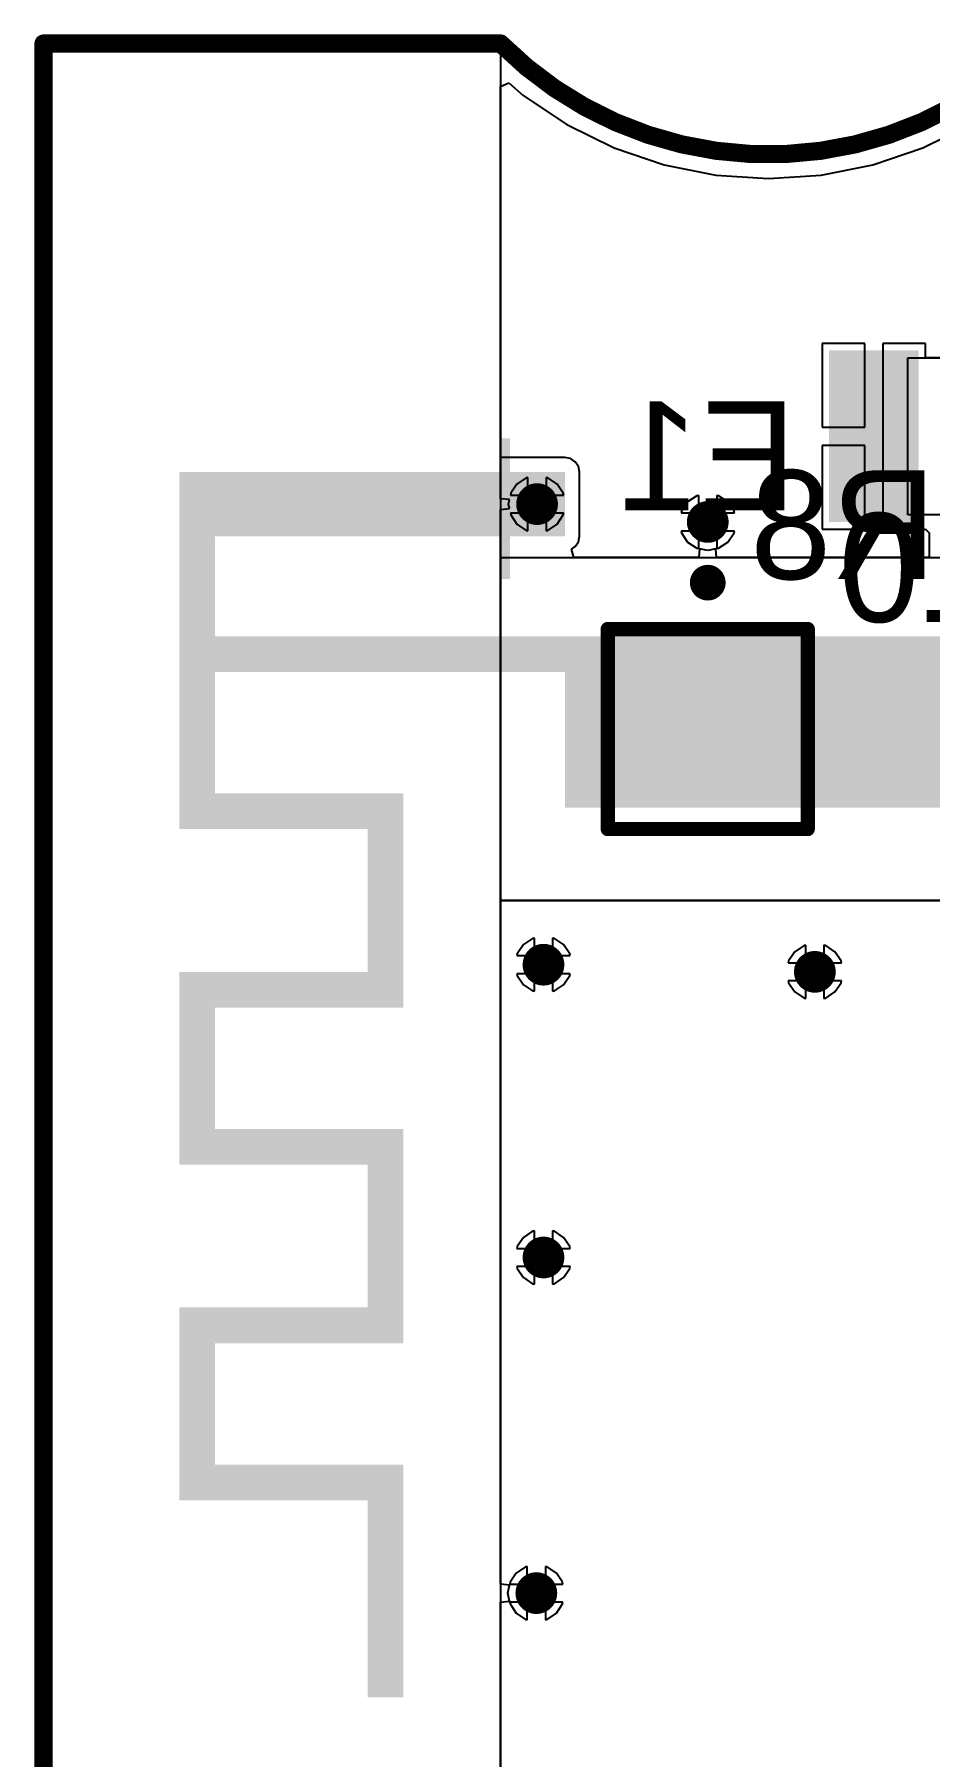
# Model space of a CAD drawing. Extents: x 2.14 to 5.34, y 1.83 to 4.04.
# Drawn here: x 2.145 to 2.638, y 2.823 to 3.773 of the extents above; entities that cross this region are included whole.
import ezdxf

# ---------------------------------------------------------------- set-up
doc = ezdxf.new("R2010")
doc.units = 0
for name, color, linetype in [('BOTTOMLAYER', 5, 'CONTINUOUS'), ('BOTTOMOVERLAY', 54, 'CONTINUOUS'), ('BOTTOMPASTE', 16, 'CONTINUOUS'), ('BOTTOMSOLDER', 6, 'CONTINUOUS'), ('KEEPOUTLAYER', 6, 'CONTINUOUS'), ('MULTILAYER', 9, 'CONTINUOUS'), ('TOPLAYER', 1, 'CONTINUOUS'), ('TOPSOLDER', 216, 'CONTINUOUS'), ('VIAHOLELAYER', 16, 'CONTINUOUS')]:
    doc.layers.add(name, color=color, linetype=linetype)

msp = doc.modelspace()

# ---------------------------------------------------------------- linework, layer by layer
at = {"layer": 'BOTTOMLAYER'}
for p, q in [((2.401575, 3.744036), (2.406057, 3.746067)), ((2.401575, 3.539524), (2.401575, 3.744036)), ((2.406057, 3.746067), (2.413982, 3.739118)), ((2.413982, 3.739118), (2.438142, 3.722975)), ((2.438142, 3.722975), (2.464203, 3.710123)), ((2.634222, 3.710123), (2.660283, 3.722975)), ((2.464203, 3.710123), (2.491718, 3.700783)), ((2.606707, 3.700783), (2.634222, 3.710123)), ((2.491718, 3.700783), (2.520217, 3.695114)), ((2.520217, 3.695114), (2.549213, 3.693213)), ((2.549213, 3.693213), (2.578208, 3.695114)), ((2.578208, 3.695114), (2.606707, 3.700783)), ((2.602283, 3.602362), (2.57874, 3.602362)), ((2.57874, 3.602362), (2.57874, 3.55618)), ((2.602283, 3.55618), (2.602283, 3.602362)), ((2.635826, 3.602362), (2.612283, 3.602362)), ((2.612283, 3.602362), (2.612283, 3.55117)), ((2.635826, 3.594488), (2.635826, 3.602362)), ((2.625984, 3.507874), (2.625984, 3.594488)), ((2.625984, 3.594488), (2.708661, 3.594488)), ((2.694882, 3.594488), (2.635826, 3.594488)), ((2.57874, 3.55618), (2.602283, 3.55618)), ((2.612283, 3.55117), (2.612283, 3.499999)), ((2.602283, 3.54618), (2.57874, 3.54618)), ((2.57874, 3.54618), (2.57874, 3.499999)), ((2.602283, 3.499999), (2.602283, 3.54618)), ((2.437008, 3.539524), (2.401575, 3.539524)), ((2.44008, 3.538913), (2.437008, 3.539524)), ((2.442685, 3.537173), (2.44008, 3.538913)), ((2.444425, 3.534568), (2.442685, 3.537173)), ((2.445036, 3.531496), (2.444425, 3.534568)), ((2.445036, 3.496063), (2.445036, 3.531496)), ((2.504664, 3.515021), (2.501266, 3.509936)), ((2.509749, 3.518419), (2.504664, 3.515021)), ((2.510748, 3.518617), (2.509749, 3.518419)), ((2.510748, 3.508937), (2.510748, 3.518617)), ((2.521747, 3.518419), (2.520748, 3.518617)), ((2.520748, 3.518617), (2.520748, 3.508937)), ((2.526832, 3.515021), (2.521747, 3.518419)), ((2.53023, 3.509936), (2.526832, 3.515021)), ((2.501266, 3.509936), (2.501067, 3.508937)), ((2.501067, 3.508937), (2.510748, 3.508937)), ((2.520748, 3.508937), (2.530429, 3.508937)), ((2.530429, 3.508937), (2.53023, 3.509936)), ((2.704724, 3.507874), (2.625984, 3.507874)), ((2.444425, 3.492991), (2.445036, 3.496063)), ((2.510748, 3.498937), (2.501067, 3.498937)), ((2.501067, 3.498937), (2.501266, 3.497938)), ((2.501266, 3.497938), (2.504664, 3.492853)), ((2.510748, 3.489256), (2.510748, 3.498937)), ((2.530429, 3.498937), (2.520748, 3.498937)), ((2.520748, 3.498937), (2.520748, 3.489256)), ((2.526832, 3.492853), (2.53023, 3.497938)), ((2.53023, 3.497938), (2.530429, 3.498937)), ((2.57874, 3.499999), (2.602283, 3.499999)), ((2.612283, 3.499999), (2.635826, 3.499999)), ((2.635826, 3.499999), (2.635826, 3.499999)), ((2.635826, 3.499999), (2.635826, 3.499999)), ((2.635826, 3.499999), (2.637796, 3.498029)), ((2.637796, 3.498029), (2.637796, 3.484252)), ((2.440553, 3.488961), (2.442685, 3.490386)), ((2.441981, 3.484252), (2.440553, 3.488961)), ((2.442685, 3.490386), (2.444425, 3.492991)), ((2.504664, 3.492853), (2.509749, 3.489455)), ((2.509749, 3.489455), (2.510748, 3.489256)), ((2.511285, 3.489148), (2.510803, 3.484252)), ((2.515748, 3.48826), (2.511285, 3.489148)), ((2.520211, 3.489148), (2.515748, 3.48826)), ((2.520255, 3.488706), (2.520211, 3.489148)), ((2.520663, 3.484557), (2.520255, 3.488706)), ((2.520255, 3.488706), (2.520255, 3.488706)), ((2.520693, 3.484252), (2.520663, 3.484557)), ((2.520663, 3.484557), (2.520663, 3.484557)), ((2.520748, 3.489256), (2.521747, 3.489455)), ((2.521747, 3.489455), (2.526832, 3.492853)), ((2.401575, 3.295275), (2.401575, 3.484252)), ((2.401575, 3.484252), (2.732283, 3.484252)), ((2.510803, 3.484252), (2.441981, 3.484252)), ((2.637796, 3.484252), (2.520693, 3.484252)), ((2.732283, 3.295275), (2.401575, 3.295275)), ((2.401575, 2.91833), (2.401575, 3.295275)), ((2.401575, 3.295275), (2.732283, 3.295275)), ((2.414113, 3.270926), (2.410715, 3.265841)), ((2.419198, 3.274324), (2.414113, 3.270926)), ((2.420197, 3.274523), (2.419198, 3.274324)), ((2.420197, 3.264842), (2.420197, 3.274523)), ((2.431195, 3.274324), (2.430197, 3.274523)), ((2.430197, 3.274523), (2.430197, 3.264842)), ((2.436281, 3.270926), (2.431195, 3.274324)), ((2.439679, 3.265841), (2.436281, 3.270926)), ((2.563719, 3.266989), (2.560321, 3.261904)), ((2.568805, 3.270387), (2.563719, 3.266989)), ((2.569803, 3.270586), (2.568805, 3.270387)), ((2.569803, 3.260905), (2.569803, 3.270586)), ((2.580802, 3.270387), (2.579803, 3.270586)), ((2.579803, 3.270586), (2.579803, 3.260905)), ((2.585887, 3.266989), (2.580802, 3.270387)), ((2.589285, 3.261904), (2.585887, 3.266989)), ((2.410715, 3.265841), (2.410516, 3.264842)), ((2.410516, 3.264842), (2.420197, 3.264842)), ((2.430197, 3.264842), (2.439878, 3.264842)), ((2.439878, 3.264842), (2.439679, 3.265841)), ((2.560321, 3.261904), (2.560123, 3.260905)), ((2.560123, 3.260905), (2.569803, 3.260905)), ((2.579803, 3.260905), (2.589484, 3.260905)), ((2.589484, 3.260905), (2.589285, 3.261904)), ((2.420197, 3.254842), (2.410516, 3.254842)), ((2.410516, 3.254842), (2.410715, 3.253844)), ((2.410715, 3.253844), (2.414113, 3.248758)), ((2.414113, 3.248758), (2.419198, 3.24536)), ((2.420197, 3.245162), (2.420197, 3.254842)), ((2.439878, 3.254842), (2.430197, 3.254842)), ((2.430197, 3.254842), (2.430197, 3.245162)), ((2.431195, 3.24536), (2.436281, 3.248758)), ((2.436281, 3.248758), (2.439679, 3.253844)), ((2.439679, 3.253844), (2.439878, 3.254842)), ((2.569803, 3.250905), (2.560123, 3.250905)), ((2.560123, 3.250905), (2.560321, 3.249907)), ((2.560321, 3.249907), (2.563719, 3.244821)), ((2.569803, 3.241225), (2.569803, 3.250905)), ((2.589484, 3.250905), (2.579803, 3.250905)), ((2.579803, 3.250905), (2.579803, 3.241225)), ((2.585887, 3.244821), (2.589285, 3.249907)), ((2.589285, 3.249907), (2.589484, 3.250905)), ((2.419198, 3.24536), (2.420197, 3.245162)), ((2.430197, 3.245162), (2.431195, 3.24536)), ((2.563719, 3.244821), (2.568805, 3.241423)), ((2.568805, 3.241423), (2.569803, 3.241225)), ((2.579803, 3.241225), (2.580802, 3.241423)), ((2.580802, 3.241423), (2.585887, 3.244821)), ((2.414113, 3.109509), (2.410715, 3.104424)), ((2.419198, 3.112907), (2.414113, 3.109509)), ((2.420197, 3.113106), (2.419198, 3.112907)), ((2.420197, 3.103425), (2.420197, 3.113106)), ((2.431195, 3.112907), (2.430197, 3.113106)), ((2.430197, 3.113106), (2.430197, 3.103425)), ((2.436281, 3.109509), (2.431195, 3.112907)), ((2.439679, 3.104424), (2.436281, 3.109509)), ((2.410715, 3.104424), (2.410516, 3.103425)), ((2.410516, 3.103425), (2.420197, 3.103425)), ((2.430197, 3.103425), (2.439878, 3.103425)), ((2.439878, 3.103425), (2.439679, 3.104424)), ((2.420197, 3.093425), (2.410516, 3.093425)), ((2.410516, 3.093425), (2.410715, 3.092427)), ((2.410715, 3.092427), (2.414113, 3.087341)), ((2.414113, 3.087341), (2.419198, 3.083943)), ((2.420197, 3.083744), (2.420197, 3.093425)), ((2.439878, 3.093425), (2.430197, 3.093425)), ((2.430197, 3.093425), (2.430197, 3.083744)), ((2.431195, 3.083943), (2.436281, 3.087341)), ((2.436281, 3.087341), (2.439679, 3.092427)), ((2.439679, 3.092427), (2.439878, 3.093425)), ((2.419198, 3.083943), (2.420197, 3.083744)), ((2.430197, 3.083744), (2.431195, 3.083943)), ((2.410176, 2.92447), (2.406778, 2.919384)), ((2.415261, 2.927868), (2.410176, 2.92447)), ((2.41626, 2.928066), (2.415261, 2.927868)), ((2.41626, 2.918386), (2.41626, 2.928066)), ((2.427259, 2.927868), (2.42626, 2.928066)), ((2.42626, 2.928066), (2.42626, 2.918386)), ((2.432344, 2.92447), (2.427259, 2.927868)), ((2.435742, 2.919384), (2.432344, 2.92447)), ((2.40647, 2.917848), (2.401575, 2.91833)), ((2.405583, 2.913386), (2.40647, 2.917848)), ((2.406778, 2.919384), (2.406579, 2.918386)), ((2.406579, 2.918386), (2.41626, 2.918386)), ((2.42626, 2.918386), (2.435941, 2.918386)), ((2.435941, 2.918386), (2.435742, 2.919384)), ((2.401575, 2.908441), (2.40647, 2.908923)), ((2.401575, 2.645669), (2.401575, 2.908441)), ((2.40647, 2.908923), (2.405583, 2.913386)), ((2.41626, 2.908386), (2.406579, 2.908386)), ((2.406579, 2.908386), (2.406778, 2.907387)), ((2.406778, 2.907387), (2.410176, 2.902302)), ((2.41626, 2.898705), (2.41626, 2.908386)), ((2.435941, 2.908386), (2.42626, 2.908386)), ((2.42626, 2.908386), (2.42626, 2.898705)), ((2.432344, 2.902302), (2.435742, 2.907387)), ((2.435742, 2.907387), (2.435941, 2.908386)), ((2.410176, 2.902302), (2.415261, 2.898904)), ((2.415261, 2.898904), (2.41626, 2.898705)), ((2.42626, 2.898705), (2.427259, 2.898904)), ((2.427259, 2.898904), (2.432344, 2.902302))]:
    msp.add_line(p, q, dxfattribs=at)
at = {"layer": 'BOTTOMLAYER', "const_width": 0.0075}
for points in [[(2.417904, 3.513779, 1), (2.425404, 3.513779, 1)], [(2.511998, 3.503937, 1), (2.519498, 3.503937, 1)], [(2.421447, 3.259842, 1), (2.428947, 3.259842, 1)], [(2.571053, 3.255905, 1), (2.578553, 3.255905, 1)], [(2.421447, 3.098425, 1), (2.428947, 3.098425, 1)], [(2.41751, 2.913386, 1), (2.42501, 2.913386, 1)]]:
    msp.add_lwpolyline(points, format="xyb", close=True, dxfattribs=at)
at = {"layer": 'BOTTOMLAYER'}
for points in [[(2.627952, 3.594488), (2.586614, 3.594488), (2.627952, 3.507873), (2.586614, 3.507873)], [(2.22441, 3.531496), (2.22441, 3.334646), (2.244095, 3.531496), (2.244095, 3.334646)], [(2.241339, 3.531496), (2.241339, 3.496063), (2.437008, 3.531496), (2.437008, 3.496063)], [(2.235827, 3.440945), (2.235827, 3.42126), (2.437008, 3.440945), (2.437008, 3.42126)], [(2.437008, 3.346457), (2.69685, 3.346457), (2.437008, 3.440945), (2.69685, 3.440945)], [(2.545276, 3.419292), (2.486221, 3.419292), (2.545276, 3.360237), (2.486221, 3.360237)], [(2.236615, 3.354331), (2.236615, 3.334646), (2.348032, 3.354331), (2.348032, 3.334646)], [(2.328347, 3.345276), (2.328347, 3.24685), (2.348032, 3.345276), (2.348032, 3.24685)], [(2.22441, 3.255905), (2.22441, 3.149606), (2.244095, 3.255905), (2.244095, 3.149606)], [(2.231103, 3.255906), (2.231103, 3.236221), (2.348032, 3.255906), (2.348032, 3.236221)], [(2.235433, 3.169291), (2.235433, 3.149606), (2.348031, 3.169291), (2.348031, 3.149606)], [(2.328347, 3.157481), (2.328347, 3.062993), (2.348032, 3.157481), (2.348032, 3.062993)], [(2.22441, 3.070866), (2.22441, 2.964567), (2.244095, 3.070866), (2.244095, 2.964567)], [(2.238189, 3.070866), (2.238189, 3.051181), (2.348031, 3.070866), (2.348031, 3.051181)], [(2.23504, 2.984252), (2.23504, 2.964567), (2.348031, 2.984252), (2.348031, 2.964567)], [(2.328347, 2.973228), (2.328347, 2.855905), (2.348032, 2.973228), (2.348032, 2.855905)]]:
    msp.add_solid(points, dxfattribs=at)
at = {"layer": 'BOTTOMOVERLAY'}
for points, const_width in [([(2.520669, 3.470472, 1), (2.510827, 3.470472, 1)], 0.009843), ([(2.508366, 3.470472, 1), (2.513287, 3.470472, 1)], 0.004921), ([(2.518209, 3.470472, 1), (2.52313, 3.470472, 1)], 0.004921), ([(2.458662, 3.444882, 1), (2.462599, 3.444882, 1)], 0.003937), ([(2.458662, 3.444882, 1), (2.462599, 3.444882, 1)], 0.003937), ([(2.568898, 3.444882, 1), (2.572835, 3.444882, 1)], 0.003937), ([(2.568898, 3.444882, 1), (2.572835, 3.444882, 1)], 0.003937), ([(2.458662, 3.334646, 1), (2.462599, 3.334646, 1)], 0.003937), ([(2.458662, 3.334646, 1), (2.462599, 3.334646, 1)], 0.003937), ([(2.568898, 3.334646, 1), (2.572835, 3.334646, 1)], 0.003937), ([(2.568898, 3.334646, 1), (2.572835, 3.334646, 1)], 0.003937), ([(3.389764, 2.374013, 1), (2.389764, 2.374013, 1)], 0.008)]:
    msp.add_lwpolyline(points, format="xyb", close=True, dxfattribs=dict(at, const_width=const_width))
at = {"layer": 'BOTTOMOVERLAY', "const_width": 0.007874}
for points in [[(2.460631, 3.444882), (2.570867, 3.444882)], [(2.460631, 3.334646), (2.460631, 3.444882)], [(2.570867, 3.334646), (2.570867, 3.444882)], [(2.460631, 3.334646), (2.570867, 3.334646)]]:
    msp.add_lwpolyline(points, dxfattribs=at)
at = {"layer": 'BOTTOMPASTE'}
msp.add_solid([(2.627952, 3.594488), (2.586614, 3.594488), (2.627952, 3.507873), (2.586614, 3.507873)], dxfattribs=at)
at = {"layer": 'BOTTOMSOLDER', "const_width": 0.0115}
for points in [[(2.415904, 3.513779, 1), (2.427404, 3.513779, 1)], [(2.509998, 3.503937, 1), (2.521498, 3.503937, 1)], [(2.419447, 3.259842, 1), (2.430947, 3.259842, 1)], [(2.569053, 3.255905, 1), (2.580553, 3.255905, 1)], [(2.419447, 3.098425, 1), (2.430947, 3.098425, 1)], [(2.41551, 2.913386, 1), (2.42701, 2.913386, 1)]]:
    msp.add_lwpolyline(points, format="xyb", close=True, dxfattribs=at)
at = {"layer": 'BOTTOMSOLDER'}
msp.add_solid([(2.631952, 3.598488), (2.582614, 3.598488), (2.631952, 3.503873), (2.582614, 3.503873)], dxfattribs=at)
at = {"layer": 'KEEPOUTLAYER', "const_width": 0.01}
for points in [[(2.149606, 3.767716), (2.401574, 3.767716)], [(2.149606, 2.366142), (2.149606, 3.767716)]]:
    msp.add_lwpolyline(points, dxfattribs=at)
at = {"layer": 'KEEPOUTLAYER', "const_width": 0.005}
for points in [[(2.147106, 3.767716, 1), (2.152106, 3.767716, 1)], [(2.147106, 3.767716, 1), (2.152106, 3.767716, 1)], [(2.399074, 3.767716, 1), (2.404074, 3.767716, 1)], [(2.399075, 3.767717, 1), (2.404075, 3.767717, 1)]]:
    msp.add_lwpolyline(points, format="xyb", close=True, dxfattribs=at)
at = {"layer": 'KEEPOUTLAYER', "const_width": 0.01}
msp.add_lwpolyline([(2.69685, 3.767717, -0.414214), (2.401575, 3.767717)], format="xyb", dxfattribs=at)
at = {"layer": 'MULTILAYER'}
for p, q in [((2.149606, 2.645669), (2.149606, 3.767717)), ((2.149606, 3.767717), (2.401575, 3.767717)), ((2.401575, 3.767717), (2.401575, 2.645669))]:
    msp.add_line(p, q, dxfattribs=at)
at = {"layer": 'MULTILAYER', "const_width": 0.0075}
for points in [[(2.417904, 3.513779, 1), (2.425404, 3.513779, 1)], [(2.511998, 3.503937, 1), (2.519498, 3.503937, 1)], [(2.421447, 3.259842, 1), (2.428947, 3.259842, 1)], [(2.571053, 3.255905, 1), (2.578553, 3.255905, 1)], [(2.421447, 3.098425, 1), (2.428947, 3.098425, 1)], [(2.41751, 2.913386, 1), (2.42501, 2.913386, 1)]]:
    msp.add_lwpolyline(points, format="xyb", close=True, dxfattribs=at)
at = {"layer": 'TOPLAYER'}
for p, q in [((2.401575, 3.744036), (2.406057, 3.746067)), ((2.401575, 3.516745), (2.401575, 3.744036)), ((2.406057, 3.746067), (2.413982, 3.739118)), ((2.413982, 3.739118), (2.438142, 3.722975)), ((2.438142, 3.722975), (2.464203, 3.710123)), ((2.634222, 3.710123), (2.660283, 3.722975)), ((2.464203, 3.710123), (2.491718, 3.700783)), ((2.606707, 3.700783), (2.634222, 3.710123)), ((2.491718, 3.700783), (2.520217, 3.695114)), ((2.520217, 3.695114), (2.549213, 3.693213)), ((2.549213, 3.693213), (2.578208, 3.695114)), ((2.578208, 3.695114), (2.606707, 3.700783)), ((2.41057, 3.524863), (2.407172, 3.519778)), ((2.415655, 3.528261), (2.41057, 3.524863)), ((2.416654, 3.52846), (2.415655, 3.528261)), ((2.416654, 3.518779), (2.416654, 3.52846)), ((2.427652, 3.528261), (2.426654, 3.52846)), ((2.426654, 3.52846), (2.426654, 3.518779)), ((2.432738, 3.524863), (2.427652, 3.528261)), ((2.436136, 3.519778), (2.432738, 3.524863)), ((2.40647, 3.516263), (2.401575, 3.516745)), ((2.405976, 3.513779), (2.40647, 3.516263)), ((2.40647, 3.511296), (2.405976, 3.513779)), ((2.407172, 3.519778), (2.406973, 3.518779)), ((2.406973, 3.518779), (2.416654, 3.518779)), ((2.426654, 3.518779), (2.436334, 3.518779)), ((2.436334, 3.518779), (2.436136, 3.519778)), ((2.504664, 3.515021), (2.501266, 3.509936)), ((2.509749, 3.518419), (2.504664, 3.515021)), ((2.510748, 3.518617), (2.509749, 3.518419)), ((2.510748, 3.508937), (2.510748, 3.518617)), ((2.521747, 3.518419), (2.520748, 3.518617)), ((2.520748, 3.518617), (2.520748, 3.508937)), ((2.526832, 3.515021), (2.521747, 3.518419)), ((2.53023, 3.509936), (2.526832, 3.515021)), ((2.401575, 3.510814), (2.40647, 3.511296)), ((2.401575, 2.91833), (2.401575, 3.510814)), ((2.416654, 3.508779), (2.406973, 3.508779)), ((2.406973, 3.508779), (2.407172, 3.507781)), ((2.407172, 3.507781), (2.41057, 3.502695)), ((2.416654, 3.499099), (2.416654, 3.508779)), ((2.436334, 3.508779), (2.426654, 3.508779)), ((2.426654, 3.508779), (2.426654, 3.499099)), ((2.432738, 3.502695), (2.436136, 3.507781)), ((2.436136, 3.507781), (2.436334, 3.508779)), ((2.501266, 3.509936), (2.501067, 3.508937)), ((2.501067, 3.508937), (2.510748, 3.508937)), ((2.520748, 3.508937), (2.530429, 3.508937)), ((2.530429, 3.508937), (2.53023, 3.509936)), ((2.41057, 3.502695), (2.415655, 3.499297)), ((2.415655, 3.499297), (2.416654, 3.499099)), ((2.426654, 3.499099), (2.427652, 3.499297)), ((2.427652, 3.499297), (2.432738, 3.502695)), ((2.510748, 3.498937), (2.501067, 3.498937)), ((2.501067, 3.498937), (2.501266, 3.497938)), ((2.501266, 3.497938), (2.504664, 3.492853)), ((2.510748, 3.489256), (2.510748, 3.498937)), ((2.530429, 3.498937), (2.520748, 3.498937)), ((2.520748, 3.498937), (2.520748, 3.489256)), ((2.526832, 3.492853), (2.53023, 3.497938)), ((2.53023, 3.497938), (2.530429, 3.498937)), ((2.504664, 3.492853), (2.509749, 3.489455)), ((2.509749, 3.489455), (2.510748, 3.489256)), ((2.520748, 3.489256), (2.521747, 3.489455)), ((2.521747, 3.489455), (2.526832, 3.492853)), ((2.414113, 3.270926), (2.410715, 3.265841)), ((2.419198, 3.274324), (2.414113, 3.270926)), ((2.420197, 3.274523), (2.419198, 3.274324)), ((2.420197, 3.264842), (2.420197, 3.274523)), ((2.431195, 3.274324), (2.430197, 3.274523)), ((2.430197, 3.274523), (2.430197, 3.264842)), ((2.436281, 3.270926), (2.431195, 3.274324)), ((2.439679, 3.265841), (2.436281, 3.270926)), ((2.563719, 3.266989), (2.560321, 3.261904)), ((2.568805, 3.270387), (2.563719, 3.266989)), ((2.569803, 3.270586), (2.568805, 3.270387)), ((2.569803, 3.260905), (2.569803, 3.270586)), ((2.580802, 3.270387), (2.579803, 3.270586)), ((2.579803, 3.270586), (2.579803, 3.260905)), ((2.585887, 3.266989), (2.580802, 3.270387)), ((2.589285, 3.261904), (2.585887, 3.266989)), ((2.410715, 3.265841), (2.410516, 3.264842)), ((2.410516, 3.264842), (2.420197, 3.264842)), ((2.430197, 3.264842), (2.439878, 3.264842)), ((2.439878, 3.264842), (2.439679, 3.265841)), ((2.560321, 3.261904), (2.560123, 3.260905)), ((2.560123, 3.260905), (2.569803, 3.260905)), ((2.579803, 3.260905), (2.589484, 3.260905)), ((2.589484, 3.260905), (2.589285, 3.261904)), ((2.420197, 3.254842), (2.410516, 3.254842)), ((2.410516, 3.254842), (2.410715, 3.253844)), ((2.410715, 3.253844), (2.414113, 3.248758)), ((2.414113, 3.248758), (2.419198, 3.24536)), ((2.420197, 3.245162), (2.420197, 3.254842)), ((2.439878, 3.254842), (2.430197, 3.254842)), ((2.430197, 3.254842), (2.430197, 3.245162)), ((2.431195, 3.24536), (2.436281, 3.248758)), ((2.436281, 3.248758), (2.439679, 3.253844)), ((2.439679, 3.253844), (2.439878, 3.254842)), ((2.569803, 3.250905), (2.560123, 3.250905)), ((2.560123, 3.250905), (2.560321, 3.249907)), ((2.560321, 3.249907), (2.563719, 3.244821)), ((2.569803, 3.241225), (2.569803, 3.250905)), ((2.589484, 3.250905), (2.579803, 3.250905)), ((2.579803, 3.250905), (2.579803, 3.241225)), ((2.585887, 3.244821), (2.589285, 3.249907)), ((2.589285, 3.249907), (2.589484, 3.250905)), ((2.419198, 3.24536), (2.420197, 3.245162)), ((2.430197, 3.245162), (2.431195, 3.24536)), ((2.563719, 3.244821), (2.568805, 3.241423)), ((2.568805, 3.241423), (2.569803, 3.241225)), ((2.579803, 3.241225), (2.580802, 3.241423)), ((2.580802, 3.241423), (2.585887, 3.244821)), ((2.414113, 3.109509), (2.410715, 3.104424)), ((2.419198, 3.112907), (2.414113, 3.109509)), ((2.420197, 3.113106), (2.419198, 3.112907)), ((2.420197, 3.103425), (2.420197, 3.113106)), ((2.431195, 3.112907), (2.430197, 3.113106)), ((2.430197, 3.113106), (2.430197, 3.103425)), ((2.436281, 3.109509), (2.431195, 3.112907)), ((2.439679, 3.104424), (2.436281, 3.109509)), ((2.410715, 3.104424), (2.410516, 3.103425)), ((2.410516, 3.103425), (2.420197, 3.103425)), ((2.430197, 3.103425), (2.439878, 3.103425)), ((2.439878, 3.103425), (2.439679, 3.104424)), ((2.420197, 3.093425), (2.410516, 3.093425)), ((2.410516, 3.093425), (2.410715, 3.092427)), ((2.410715, 3.092427), (2.414113, 3.087341)), ((2.414113, 3.087341), (2.419198, 3.083943)), ((2.420197, 3.083744), (2.420197, 3.093425)), ((2.439878, 3.093425), (2.430197, 3.093425)), ((2.430197, 3.093425), (2.430197, 3.083744)), ((2.431195, 3.083943), (2.436281, 3.087341)), ((2.436281, 3.087341), (2.439679, 3.092427)), ((2.439679, 3.092427), (2.439878, 3.093425)), ((2.419198, 3.083943), (2.420197, 3.083744)), ((2.430197, 3.083744), (2.431195, 3.083943)), ((2.410176, 2.92447), (2.406778, 2.919384)), ((2.415261, 2.927868), (2.410176, 2.92447)), ((2.41626, 2.928066), (2.415261, 2.927868)), ((2.41626, 2.918386), (2.41626, 2.928066)), ((2.427259, 2.927868), (2.42626, 2.928066)), ((2.42626, 2.928066), (2.42626, 2.918386)), ((2.432344, 2.92447), (2.427259, 2.927868)), ((2.435742, 2.919384), (2.432344, 2.92447)), ((2.40647, 2.917848), (2.401575, 2.91833)), ((2.405583, 2.913386), (2.40647, 2.917848)), ((2.406778, 2.919384), (2.406579, 2.918386)), ((2.406579, 2.918386), (2.41626, 2.918386)), ((2.42626, 2.918386), (2.435941, 2.918386)), ((2.435941, 2.918386), (2.435742, 2.919384)), ((2.401575, 2.908441), (2.40647, 2.908923)), ((2.401575, 2.645669), (2.401575, 2.908441)), ((2.40647, 2.908923), (2.405583, 2.913386)), ((2.41626, 2.908386), (2.406579, 2.908386)), ((2.406579, 2.908386), (2.406778, 2.907387)), ((2.406778, 2.907387), (2.410176, 2.902302)), ((2.41626, 2.898705), (2.41626, 2.908386)), ((2.435941, 2.908386), (2.42626, 2.908386)), ((2.42626, 2.908386), (2.42626, 2.898705)), ((2.432344, 2.902302), (2.435742, 2.907387)), ((2.435742, 2.907387), (2.435941, 2.908386)), ((2.410176, 2.902302), (2.415261, 2.898904)), ((2.415261, 2.898904), (2.41626, 2.898705)), ((2.42626, 2.898705), (2.427259, 2.898904)), ((2.427259, 2.898904), (2.432344, 2.902302))]:
    msp.add_line(p, q, dxfattribs=at)
at = {"layer": 'TOPLAYER', "const_width": 0.0075}
for points in [[(2.417904, 3.513779, 1), (2.425404, 3.513779, 1)], [(2.511998, 3.503937, 1), (2.519498, 3.503937, 1)], [(2.421447, 3.259842, 1), (2.428947, 3.259842, 1)], [(2.571053, 3.255905, 1), (2.578553, 3.255905, 1)], [(2.421447, 3.098425, 1), (2.428947, 3.098425, 1)], [(2.41751, 2.913386, 1), (2.42501, 2.913386, 1)]]:
    msp.add_lwpolyline(points, format="xyb", close=True, dxfattribs=at)
at = {"layer": 'TOPLAYER'}
msp.add_solid([(2.401575, 3.472441), (2.406693, 3.472441), (2.401575, 3.55), (2.406693, 3.55)], dxfattribs=at)
at = {"layer": 'TOPSOLDER', "const_width": 0.0115}
for points in [[(2.415904, 3.513779, 1), (2.427404, 3.513779, 1)], [(2.509998, 3.503937, 1), (2.521498, 3.503937, 1)], [(2.419447, 3.259842, 1), (2.430947, 3.259842, 1)], [(2.569053, 3.255905, 1), (2.580553, 3.255905, 1)], [(2.419447, 3.098425, 1), (2.430947, 3.098425, 1)], [(2.41551, 2.913386, 1), (2.42701, 2.913386, 1)]]:
    msp.add_lwpolyline(points, format="xyb", close=True, dxfattribs=at)
at = {"layer": 'VIAHOLELAYER', "const_width": 0.00375}
for points in [[(2.419779, 3.513779, 1), (2.423529, 3.513779, 1)], [(2.513873, 3.503937, 1), (2.517623, 3.503937, 1)], [(2.423322, 3.259842, 1), (2.427072, 3.259842, 1)], [(2.572928, 3.255905, 1), (2.576678, 3.255905, 1)], [(2.423322, 3.098425, 1), (2.427072, 3.098425, 1)], [(2.419385, 2.913386, 1), (2.423135, 2.913386, 1)]]:
    msp.add_lwpolyline(points, format="xyb", close=True, dxfattribs=at)

# ---------------------------------------------------------------- texts
at = {"layer": 'BOTTOMOVERLAY', "text_generation_flag": 2}
for s, p in [('E1', (2.564583, 3.510361)), ('R8', (2.641732, 3.472441)), ('R10', (2.735039, 3.448819))]:
    msp.add_text(s, height=0.06, rotation=360, dxfattribs=at).set_placement(p)

doc.saveas('drawing.dxf')
